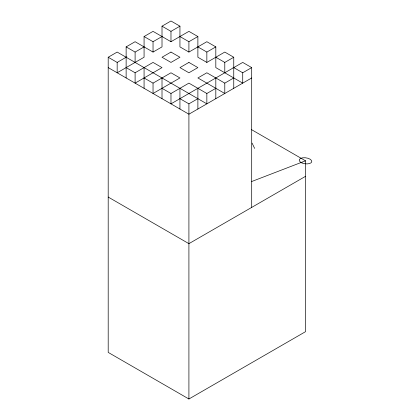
<?xml version="1.0" encoding="UTF-8"?>
<svg xmlns="http://www.w3.org/2000/svg" width="420" height="420" viewBox="0 0 420 420"><rect width="100%" height="100%" fill="white"/><g stroke="black" fill="none" stroke-linecap="round" stroke-linejoin="round"><path stroke-width="0.63" d="M251.317 129.523L305.508 160.808L305.508 331.685L188.911 399L108.197 352.396L108.197 57.246L117.164 52.07L206.85 103.85L206.85 93.492L215.817 88.316M126.131 77.957L126.131 46.888L135.103 41.711L153.037 52.07L162.01 46.888L162.01 26.177L170.977 21L179.944 26.177L179.944 46.888L188.911 52.07L206.85 41.711L215.817 46.888L215.817 67.604L242.723 83.139L242.723 72.781L251.696 67.604L251.696 207.412M108.197 57.246L117.164 62.423L117.164 72.781L144.071 57.246L144.071 36.535L153.037 31.358L170.977 41.711L188.911 31.358L197.883 36.535L197.883 57.246L206.85 62.423L224.789 52.07L233.756 57.246L233.756 88.316M117.164 62.423L126.861 56.826M126.131 46.888L135.103 52.07L144.071 46.888M144.071 36.535L153.037 41.711L162.493 36.257M162.01 26.177L170.977 31.358L179.944 26.177M135.103 72.781L153.037 62.423L162.01 67.604L135.103 83.139L135.103 72.781L126.131 67.604M179.445 36.246L188.911 41.711L197.883 36.535M153.037 83.134L170.977 72.781L179.944 77.957L153.037 93.492L153.037 83.134L144.071 77.957M197.883 46.888L206.85 52.07L215.817 46.888M162.01 88.316L170.977 93.492L188.911 83.139L206.85 93.492M215.817 57.246L224.789 62.423L233.756 57.246M179.944 98.669L188.911 103.85L197.883 98.669M224.789 83.134L224.789 93.492L197.883 77.957L206.85 72.781L224.789 83.134L233.756 77.957M251.696 77.957L188.911 114.203L108.197 67.604M305.508 176.342L188.911 243.658L108.197 197.053M251.696 181.519L305.508 160.808M251.696 67.604L242.723 62.423L170.977 103.85L170.977 93.492M233.069 67.205L242.723 72.781M252.1 143.12L254.641 148.423M224.789 62.423L224.789 72.781M215.817 77.957L215.817 98.669M206.85 52.07L206.85 62.423M197.883 88.316L197.883 109.027M188.911 41.711L188.911 52.07M188.911 103.85L188.911 399M179.944 88.316L179.944 109.027M170.977 31.358L170.977 41.711M162.01 77.957L162.01 98.669M153.037 41.711L153.037 52.07M144.071 67.604L144.071 88.316M135.103 52.07L135.103 62.423M170.977 52.07L162.01 57.246L170.977 62.423L179.944 57.246L170.977 52.07M188.911 62.423L179.944 67.604L188.911 72.781L197.883 67.604L188.911 62.423M302.012 162.971A6.342 3.008 7.6 0 0 311.792 161.653A6.342 3.008 7.6 0 0 302.715 157.804A6.342 3.008 7.6 0 0 302.012 162.971"/></g></svg>
